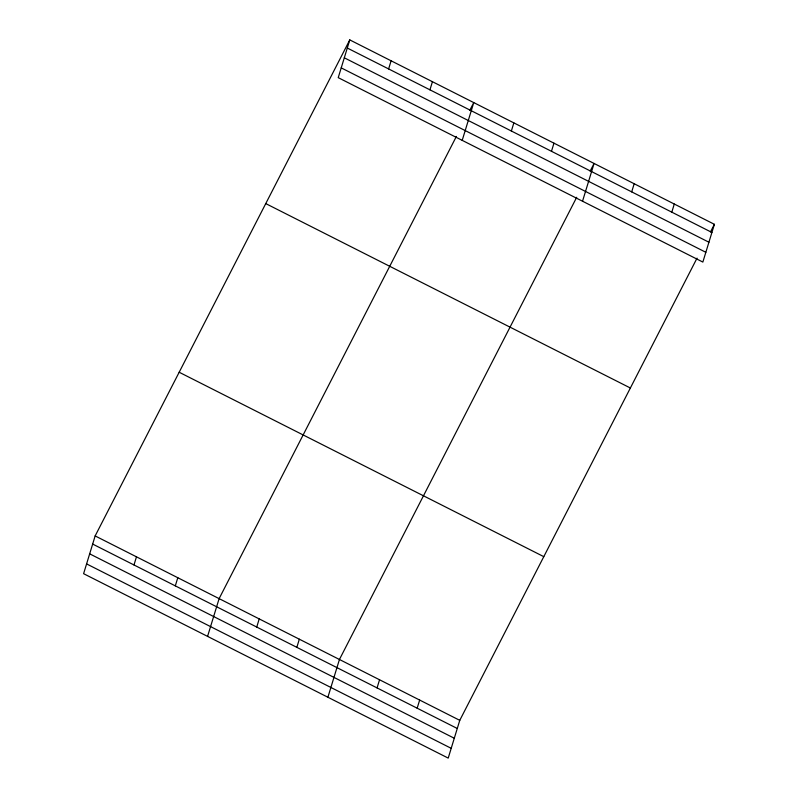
<?xml version="1.0" encoding="UTF-8"?>
<svg xmlns="http://www.w3.org/2000/svg" width="798" height="798" viewBox="0 0 798 798"><rect width="100%" height="100%" fill="white"/><g stroke="black" fill="none" stroke-linecap="round" stroke-linejoin="round"><path stroke-width="1.2" d="M349.783 39.9L338.232 77.655L702.848 262.073L714.4 224.318L349.783 39.9L95.152 535.927L83.6 573.682L448.217 758.1L459.768 720.345L697.033 258.143M133.984 564.964L136.468 556.834M175.311 585.862L177.794 577.732M207.57 636.385L219.121 598.63L456.386 136.428M388.616 68.937L391.1 60.798M256.737 627.048L259.22 618.919M429.942 89.835L432.426 81.705M296.846 647.338L299.33 639.208M462.212 140.358L473.753 102.603L469.823 110.244M327.898 697.243L339.439 659.487L576.705 197.286M511.368 131.022L513.852 122.892M377.065 687.906L379.549 679.776M551.478 151.311L553.962 143.171M417.164 708.195L419.658 700.065M582.53 201.216L594.071 163.46L590.151 171.101M631.697 191.879L634.181 183.749M671.806 212.168L674.29 204.029M710.469 231.959L714.4 224.318M347.29 48.03L711.906 232.447M344.307 57.805L708.923 242.223M341.225 67.88L705.841 252.298M265.754 203.59L630.37 388.008M179.171 372.237L543.787 556.655M95.152 535.927L459.768 720.345M92.658 544.066L457.274 728.484M89.675 553.842L454.291 738.25M86.593 563.907L451.209 748.325"/></g></svg>
